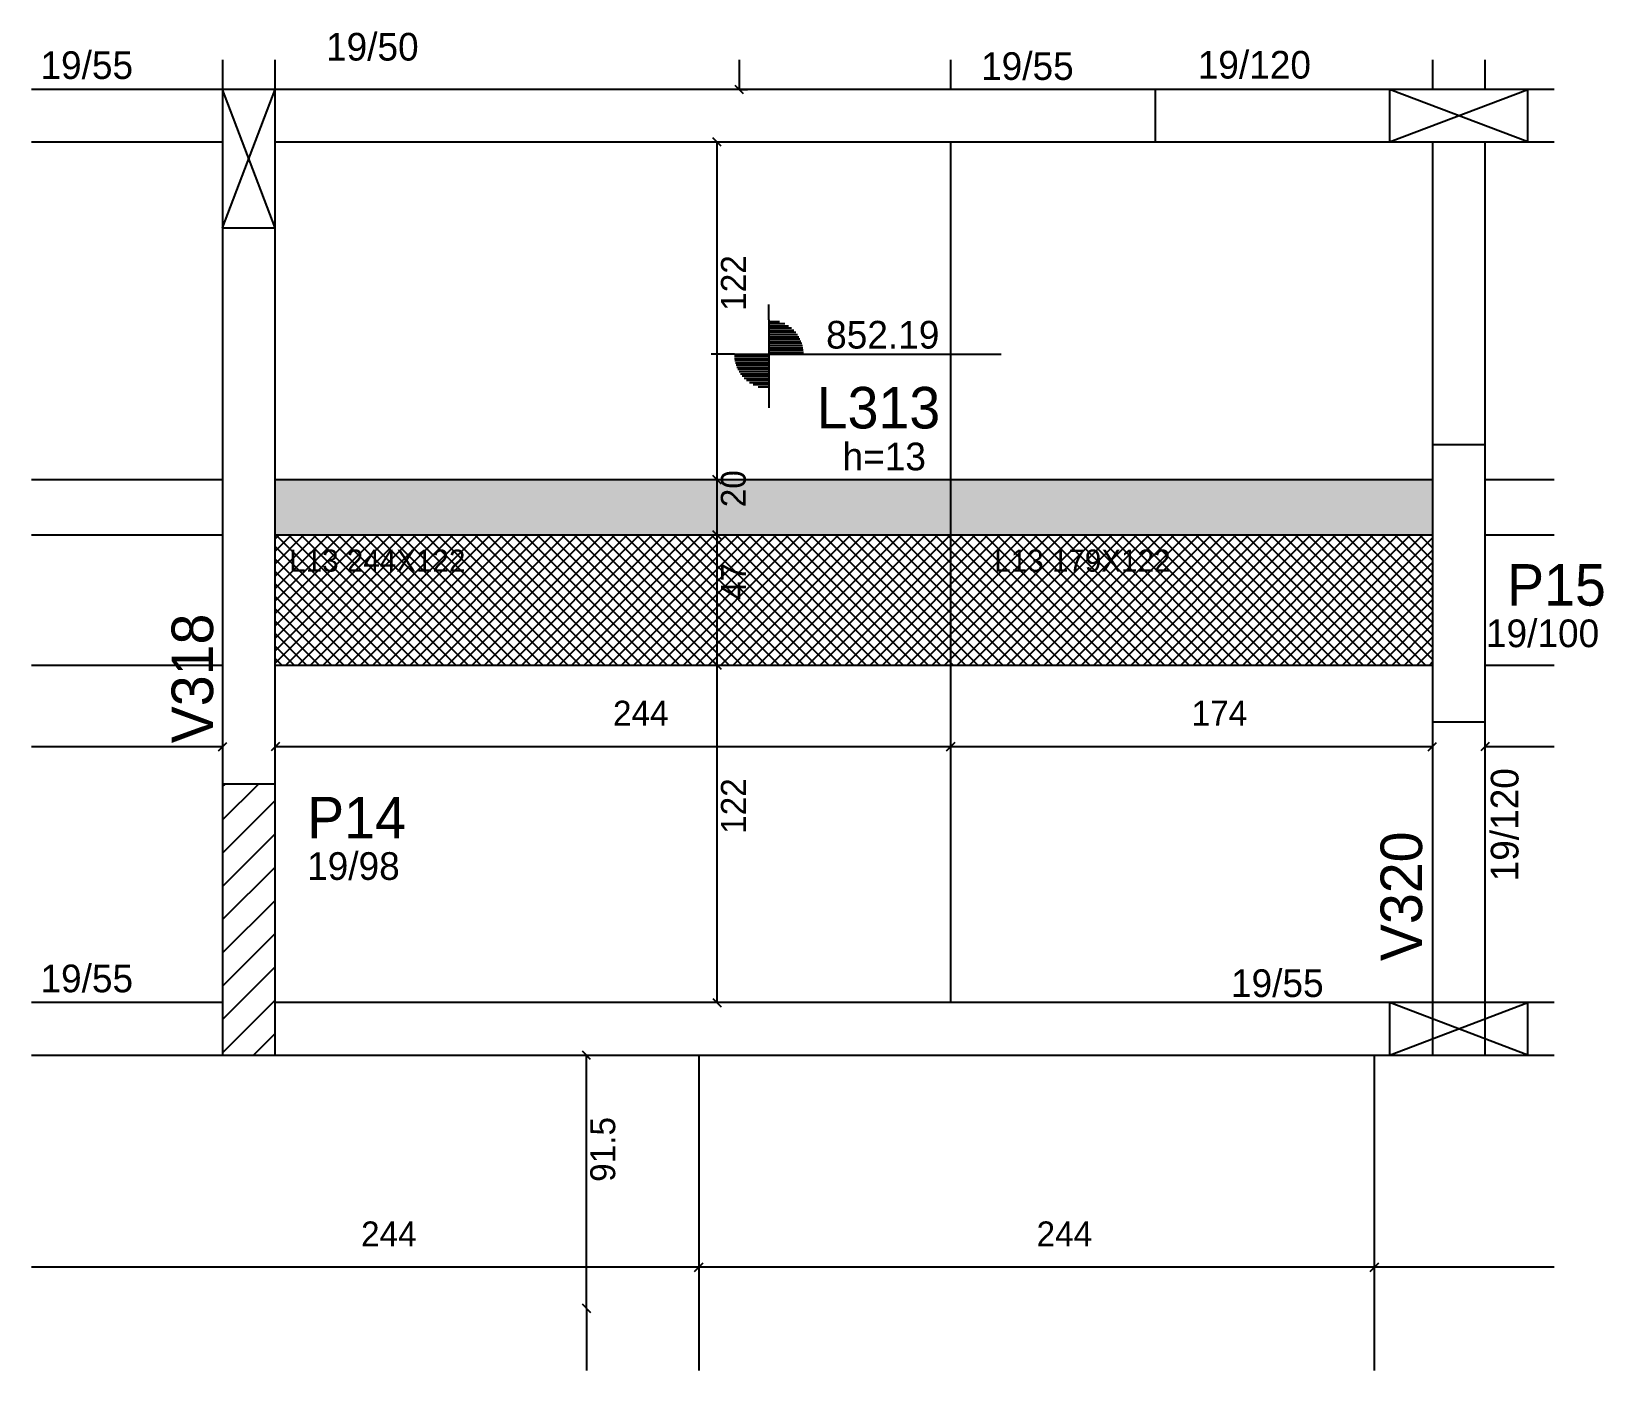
# Model space of a CAD drawing. Header units: metres. Extents: x 4390 to 4958, y 2148 to 2632.
import ezdxf

# ---------------------------------------------------------------- set-up
doc = ezdxf.new("R2010")
doc.units = ezdxf.units.M
for name, color, linetype in [('1', 7, 'Continuous'), ('3', 7, 'Continuous'), ('4', 7, 'Continuous'), ('7', 7, 'Continuous'), ('9', 7, 'Continuous'), ('AUX00', 7, 'Continuous'), ('Hachura', 7, 'Continuous'), ('Painéis', 7, 'Continuous')]:
    doc.layers.add(name, color=color, linetype=linetype)

msp = doc.modelspace()

# ---------------------------------------------------------------- hatches: boundary and pattern name
at = {"layer": '9'}
h = msp.add_hatch(color=7, dxfattribs=at)
h.dxf.hatch_style = 1
h.paths.add_polyline_path([(4478.07, 2280.94), (4478.07, 2280.94), (4478.07, 2405.94), (4478.07, 2405.94), (4478.07, 2280.94)])
at = {"layer": 'Hachura'}
h = msp.add_hatch(color=7, dxfattribs=at)
h.dxf.hatch_style = 1
h.paths.add_polyline_path([(4478.07, 2449.94), (4896.07, 2449.94), (4896.07, 2469.94), (4478.07, 2469.94), (4478.07, 2449.94)])
h = msp.add_hatch(dxfattribs=at)
h.set_pattern_fill('ANSI37')
h.paths.add_polyline_path([(4896.07, 2449.94), (4478.07, 2449.94), (4478.07, 2402.94), (4896.07, 2402.94), (4896.07, 2449.94)])

# ---------------------------------------------------------------- linework, layer by layer
at = {"layer": '1', "color": 1, "lineweight": 25}
for p, q in [((4459.07, 2560.94), (4478.07, 2610.94)), ((4478.07, 2560.94), (4459.07, 2610.94)), ((4880.57, 2591.94), (4930.57, 2610.94)), ((4930.57, 2591.94), (4880.57, 2610.94)), ((4880.57, 2261.94), (4930.57, 2280.94)), ((4930.57, 2261.94), (4880.57, 2280.94))]:
    msp.add_line(p, q, dxfattribs=at)
at = {"layer": '3', "color": 3, "lineweight": 25}
for p, q in [((4796.07, 2591.94), (4796.07, 2610.94)), ((4656.4, 2527.72), (4656.4, 2533.22)), ((4656.4, 2527.72), (4656.4, 2502.72)), ((4656.4, 2527.11), (4660.25, 2527.11)), ((4656.4, 2526.32), (4662.15, 2526.32)), ((4656.4, 2525.52), (4663.48, 2525.52)), ((4656.4, 2524.73), (4664.51, 2524.73)), ((4656.4, 2523.94), (4665.36, 2523.94)), ((4656.4, 2523.15), (4666.07, 2523.15)), ((4656.4, 2522.35), (4666.67, 2522.35)), ((4656.4, 2521.56), (4667.18, 2521.56)), ((4656.4, 2520.77), (4667.6, 2520.77)), ((4656.4, 2519.97), (4667.96, 2519.97)), ((4656.4, 2519.18), (4668.26, 2519.18)), ((4656.4, 2518.39), (4668.5, 2518.39)), ((4656.4, 2517.6), (4668.68, 2517.6)), ((4656.4, 2516.8), (4668.8, 2516.8)), ((4656.4, 2516.01), (4668.9, 2516.01)), ((4643.9, 2515.22), (4635.48, 2515.22)), ((4643.9, 2515.22), (4668.9, 2515.22)), ((4656.4, 2514.42), (4643.9, 2514.42)), ((4656.4, 2513.63), (4644.01, 2513.63)), ((4656.4, 2512.84), (4644.13, 2512.84)), ((4656.4, 2512.05), (4644.31, 2512.05)), ((4656.4, 2511.25), (4644.55, 2511.25)), ((4656.4, 2510.46), (4644.84, 2510.46)), ((4668.9, 2515.22), (4740.33, 2515.22)), ((4656.4, 2509.67), (4645.2, 2509.67)), ((4656.4, 2508.87), (4645.63, 2508.87)), ((4656.4, 2508.08), (4646.14, 2508.08)), ((4656.4, 2507.29), (4646.74, 2507.29)), ((4656.4, 2506.5), (4647.45, 2506.5)), ((4656.4, 2505.7), (4648.3, 2505.7)), ((4656.4, 2504.91), (4649.33, 2504.91)), ((4656.4, 2504.12), (4650.66, 2504.12)), ((4656.4, 2503.32), (4652.56, 2503.32)), ((4656.4, 2502.72), (4656.4, 2495.85)), ((4459.07, 2346.99), (4472.01, 2359.94)), ((4459.07, 2359.01), (4459.99, 2359.94)), ((4459.07, 2334.97), (4478.07, 2353.97)), ((4459.07, 2322.95), (4478.07, 2341.95)), ((4459.07, 2310.93), (4478.07, 2329.93)), ((4459.07, 2298.91), (4478.07, 2317.91)), ((4459.07, 2286.89), (4478.07, 2305.89)), ((4459.07, 2274.87), (4478.07, 2293.87)), ((4459.07, 2262.85), (4478.07, 2281.85)), ((4470.18, 2261.94), (4478.07, 2269.83))]:
    msp.add_line(p, q, dxfattribs=at)
for points in [[(4459.07, 2621.57), (4459.07, 2610.94)], [(4478.07, 2610.94), (4478.07, 2621.57)], [(4896.07, 2621.57), (4896.07, 2610.94)], [(4915.07, 2610.94), (4915.07, 2621.57)], [(4459.07, 2610.94), (4390.01, 2610.94)], [(4896.07, 2610.94), (4478.07, 2610.94)], [(4940.02, 2610.94), (4915.07, 2610.94)], [(4390.01, 2591.94), (4459.07, 2591.94)], [(4459.07, 2591.94), (4459.07, 2359.94)], [(4478.07, 2591.94), (4896.07, 2591.94)], [(4478.07, 2359.94), (4478.07, 2591.94)], [(4896.07, 2591.94), (4896.07, 2482.44)], [(4915.07, 2591.94), (4940.02, 2591.94)], [(4915.07, 2482.44), (4915.07, 2591.94)], [(4896.07, 2382.44), (4896.07, 2261.94)], [(4915.07, 2261.94), (4915.07, 2382.44)], [(4459.07, 2280.94), (4390.01, 2280.94)], [(4896.07, 2280.94), (4478.07, 2280.94)], [(4940.02, 2280.94), (4915.07, 2280.94)], [(4390.01, 2261.94), (4459.07, 2261.94)], [(4478.07, 2261.94), (4905.57, 2261.94)], [(4905.57, 2261.94), (4940.02, 2261.94)]]:
    msp.add_lwpolyline(points, dxfattribs=at)
at = {"layer": '7', "color": 7, "lineweight": 25}
for points in [[(4478.07, 2610.94), (4459.07, 2610.94)], [(4459.07, 2610.94), (4459.07, 2560.94)], [(4478.07, 2560.94), (4478.07, 2610.94)], [(4930.57, 2610.94), (4880.57, 2610.94)], [(4880.57, 2610.94), (4880.57, 2591.94)], [(4930.57, 2591.94), (4930.57, 2610.94)], [(4880.57, 2591.94), (4930.57, 2591.94)], [(4459.07, 2560.94), (4478.07, 2560.94)], [(4915.07, 2482.44), (4896.07, 2482.44)], [(4896.07, 2482.44), (4896.07, 2382.44)], [(4915.07, 2382.44), (4915.07, 2482.44)], [(4896.07, 2382.44), (4915.07, 2382.44)], [(4478.07, 2359.94), (4459.07, 2359.94)], [(4459.07, 2359.94), (4459.07, 2261.94)], [(4478.07, 2261.94), (4478.07, 2359.94)], [(4930.57, 2280.94), (4880.57, 2280.94)], [(4880.57, 2280.94), (4880.57, 2261.94)], [(4930.57, 2261.94), (4930.57, 2280.94)], [(4459.07, 2261.94), (4478.07, 2261.94)], [(4880.57, 2261.94), (4930.57, 2261.94)]]:
    msp.add_lwpolyline(points, dxfattribs=at)
at = {"layer": 'Painéis', "color": 4, "lineweight": 25}
for p, q in [((4645.6, 2621.57), (4645.6, 2610.94)), ((4645.9, 2610.94), (4648.6, 2610.94)), ((4637.62, 2591.94), (4637.62, 2469.94)), ((4637.62, 2469.94), (4637.62, 2449.94)), ((4637.62, 2449.94), (4637.62, 2402.94)), ((4637.62, 2402.94), (4637.62, 2280.94)), ((4390.01, 2373.48), (4459.07, 2373.48)), ((4478.07, 2373.48), (4722.07, 2373.48)), ((4722.07, 2373.48), (4896.07, 2373.48)), ((4915.07, 2373.48), (4940.02, 2373.48)), ((4590.5, 2170.44), (4590.5, 2261.94)), ((4631.07, 2185.32), (4390.01, 2185.32)), ((4875.07, 2185.32), (4631.07, 2185.32)), ((4940.02, 2185.32), (4875.07, 2185.32)), ((4590.5, 2170.44), (4590.5, 2148))]:
    msp.add_line(p, q, dxfattribs=at)
at = {"layer": 'Painéis', "color": 200, "lineweight": 25}
for p, q in [((4722.07, 2610.94), (4722.07, 2621.57)), ((4722.07, 2280.94), (4722.07, 2591.94)), ((4390.01, 2469.94), (4459.07, 2469.94)), ((4478.07, 2469.94), (4896.07, 2469.94)), ((4915.07, 2469.94), (4940.02, 2469.94)), ((4390.01, 2449.94), (4459.07, 2449.94)), ((4478.07, 2449.94), (4896.07, 2449.94)), ((4915.07, 2449.94), (4940.02, 2449.94)), ((4390.01, 2402.94), (4459.07, 2402.94)), ((4478.07, 2402.94), (4896.07, 2402.94)), ((4915.07, 2402.94), (4940.02, 2402.94)), ((4631.07, 2261.94), (4631.07, 2148)), ((4875.07, 2261.94), (4875.07, 2148))]:
    msp.add_line(p, q, dxfattribs=at)
at = {"layer": 'Painéis', "color": 0, "lineweight": 25}
for p, q in [((4644.1, 2612.44), (4647.1, 2609.44)), ((4639.12, 2590.44), (4636.12, 2593.44)), ((4636.12, 2471.44), (4639.12, 2468.44)), ((4639.12, 2468.44), (4636.12, 2471.44)), ((4636.12, 2451.44), (4639.12, 2448.44)), ((4639.12, 2448.44), (4636.12, 2451.44)), ((4636.12, 2404.44), (4639.12, 2401.44)), ((4639.12, 2401.44), (4636.12, 2404.44)), ((4457.57, 2371.98), (4460.57, 2374.98)), ((4479.57, 2374.98), (4476.57, 2371.98)), ((4720.57, 2371.98), (4723.57, 2374.98)), ((4723.57, 2374.98), (4720.57, 2371.98)), ((4894.57, 2371.98), (4897.57, 2374.98)), ((4916.57, 2374.98), (4913.57, 2371.98)), ((4636.12, 2282.44), (4639.12, 2279.44)), ((4592, 2260.44), (4589, 2263.44)), ((4632.57, 2186.82), (4629.57, 2183.82)), ((4629.57, 2183.82), (4632.57, 2186.82)), ((4876.57, 2186.82), (4873.57, 2183.82)), ((4873.57, 2183.82), (4876.57, 2186.82)), ((4589, 2171.94), (4592, 2168.94)), ((4592, 2168.94), (4589, 2171.94))]:
    msp.add_line(p, q, dxfattribs=at)

# ---------------------------------------------------------------- texts
at = {"layer": '3', "color": 3, "lineweight": 25}
for s, p in [('19/50', (4496.41, 2621.34)), ('19/55', (4393.26, 2614.69)), ('19/55', (4733.02, 2614.35)), ('19/120', (4811.28, 2614.83)), ('852.19', (4677.06, 2517.28)), ('h=13', (4682.98, 2473.28)), ('19/100', (4915.39, 2409.39)), ('19/98', (4489.58, 2325.3)), ('19/55', (4393.26, 2284.69)), ('19/55', (4823.3, 2282.98))]:
    msp.add_text(s, height=10, dxfattribs=at).set_placement(p)
msp.add_text('19/120', height=10, rotation=90, dxfattribs=at).set_placement((4927.14, 2324.77))
at = {"layer": '4', "color": 4, "lineweight": 25}
for s, p in [('L313', (4673.65, 2488.42)), ('P15', (4923.02, 2424.39)), ('P14', (4489.58, 2340.3))]:
    msp.add_text(s, height=15, dxfattribs=at).set_placement(p)
for s, p in [('V318', (4455.62, 2374.66)), ('V320', (4892.32, 2295.94))]:
    msp.add_text(s, height=15, rotation=90, dxfattribs=at).set_placement(p)
at = {"layer": 'AUX00', "color": 7, "lineweight": 25}
for s, p in [('L13^J244X122', (4483.11, 2436.65)), ('L13^J179X122', (4737.79, 2436.65))]:
    msp.add_text(s, height=8, dxfattribs=at).set_placement(p)
at = {"layer": 'Painéis', "color": 240, "lineweight": 25}
for s, p in [('122', (4648.07, 2530.94)), ('20', (4648.03, 2459.94)), ('47', (4648.06, 2426.44)), ('122', (4648.07, 2341.94)), ('91.5', (4600.87, 2216.19))]:
    msp.add_text(s, height=9, rotation=90, dxfattribs=at).set_placement(p)
for s, p in [('244', (4600.07, 2381.04)), ('174', (4809.07, 2381.04)), ('244', (4509.07, 2192.88)), ('244', (4753.07, 2192.88))]:
    msp.add_text(s, height=9, dxfattribs=at).set_placement(p)

doc.saveas('drawing.dxf')
